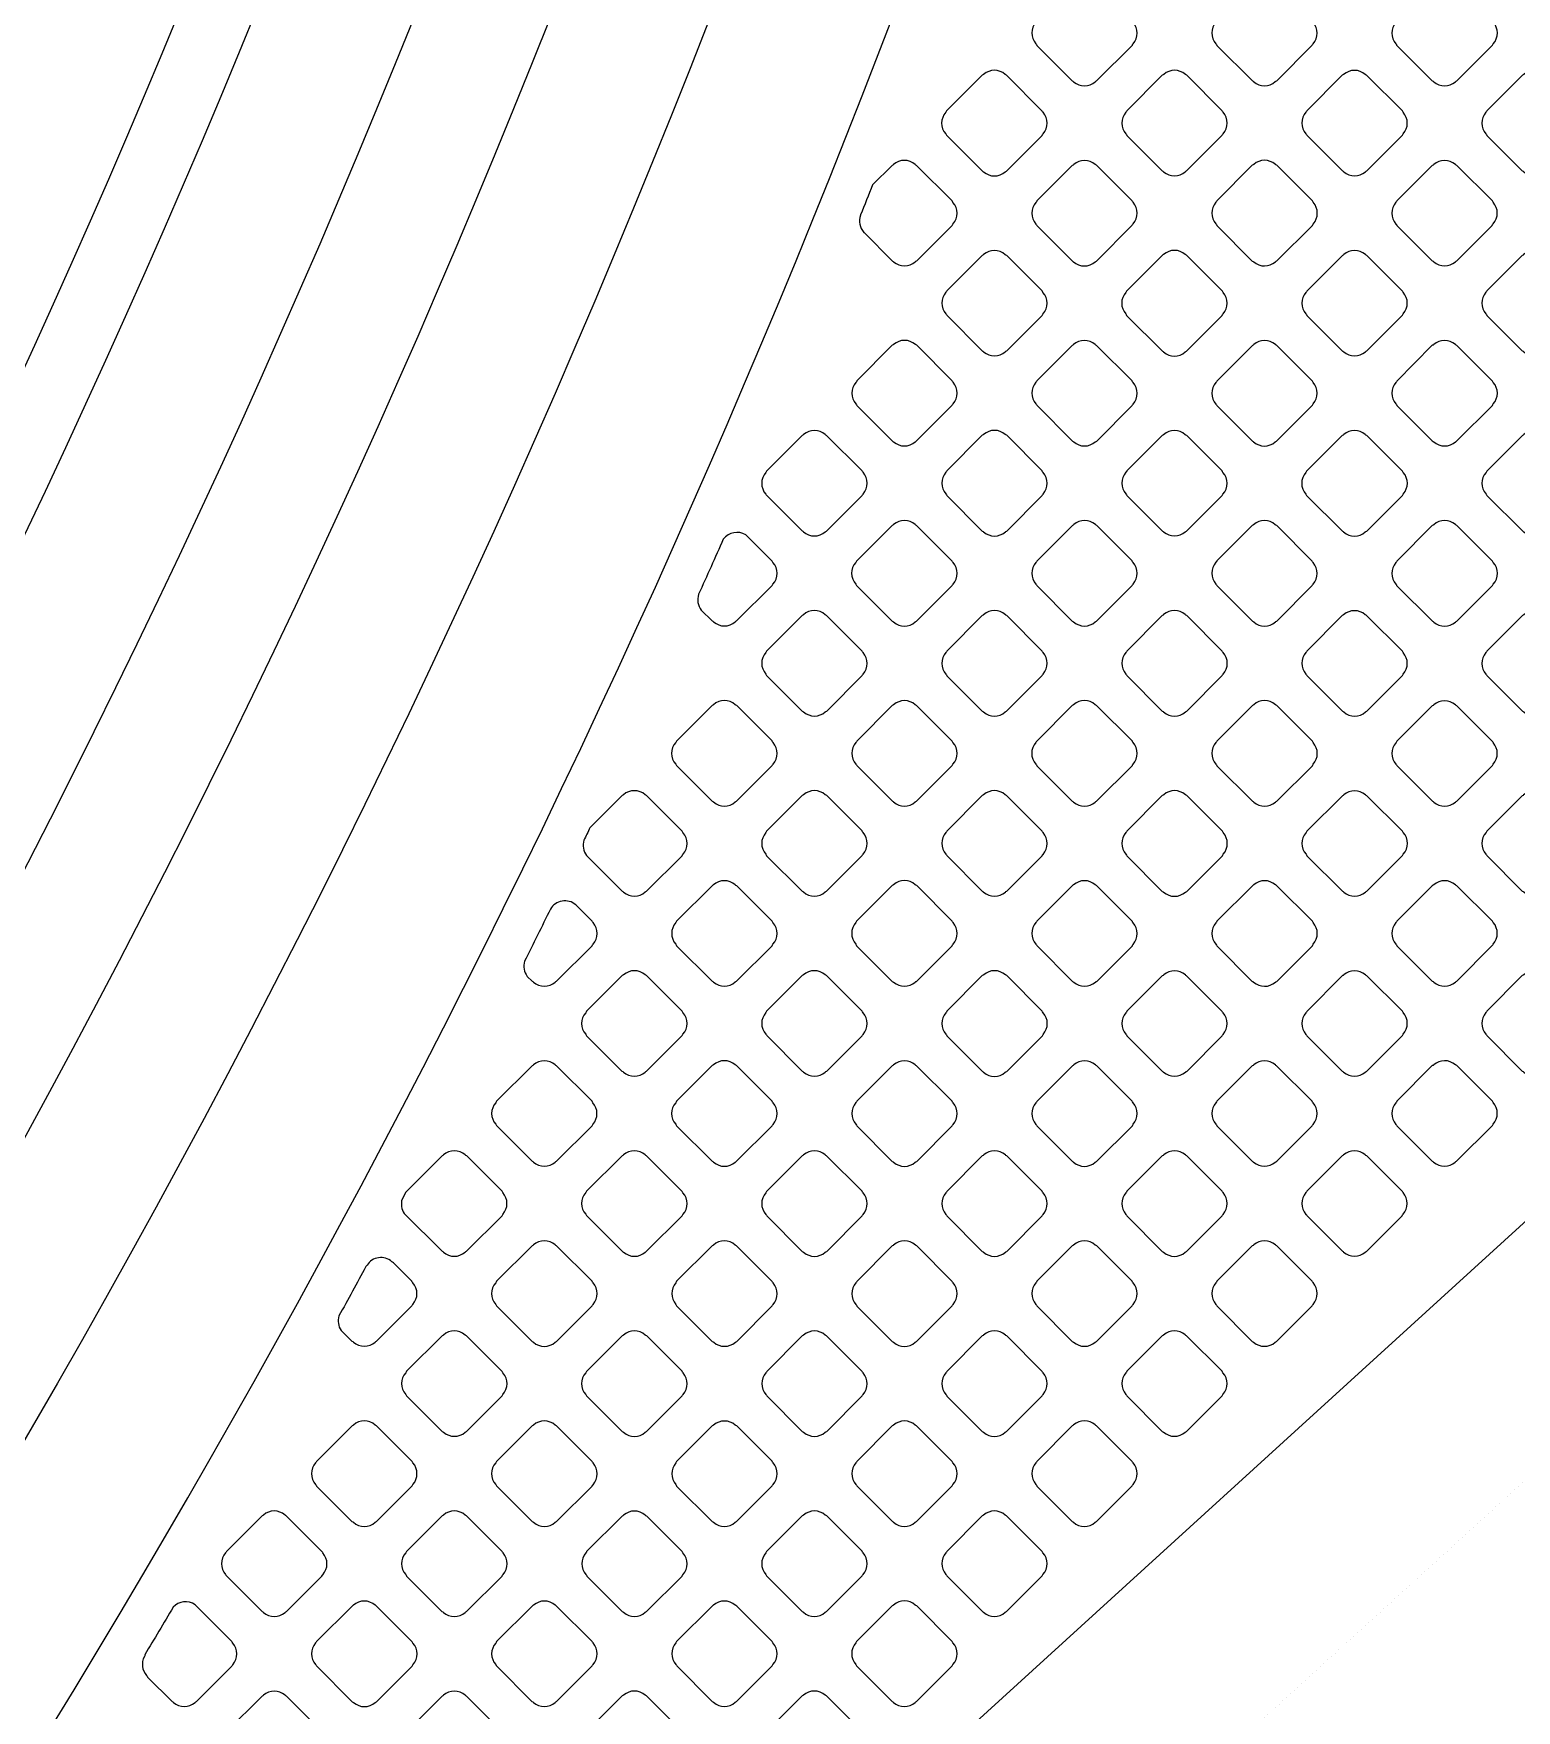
# Model space of a CAD drawing. Extents: x 0 to 248, y 0 to 175.
# Drawn here: x 55.032 to 56.807, y 143.667 to 145.674 of the extents above; entities that cross this region are included whole.
import ezdxf

# ---------------------------------------------------------------- set-up
doc = ezdxf.new("R2010")
doc.units = 0
doc.layers.add('gbr-dxf', color=7, linetype='Continuous')
doc.layers.add('gbr-outline-dxf', color=2, linetype='Continuous')

msp = doc.modelspace()

# ---------------------------------------------------------------- linework, layer by layer
at = {"layer": 'gbr-dxf', "linetype": 'Continuous'}
for points in [[(50.8493, 141.027), (53.4035, 143.5811, 0.16455), (55.4921, 149.7558, -0.009265), (55.4922, 149.7588), (55.4922, 149.8026, -0.018465), (55.4921, 149.8043, 0.414241), (55.4171, 149.8793, -0.014695), (55.4158, 149.8793), (55.4077, 149.8793, -0.018488), (55.406, 149.8793, 0.40441), (55.3311, 149.8068), (55.3311, 149.7257, -0.008849), (55.3311, 149.7229, -0.163905), (53.3035, 143.7082, -0.038571), (53.2947, 143.6979), (50.7186, 141.1218)], [(51.1217, 140.8213), (53.6556, 143.3552, 0.165094), (55.8256, 149.7481, -0.009229), (55.8256, 149.7511), (55.8256, 149.806, 0.40164), (55.7523, 149.8793), (55.7455, 149.8793), (55.7449, 149.8793, 0.407482), (55.67, 149.806), (55.67, 149.7564, -0.009242), (55.6699, 149.7534, -0.16464), (53.5411, 143.4684, -0.029463), (53.5344, 143.4606, -0.005774), (53.5334, 143.4596), (50.9751, 140.9013, 0.198912)], [(51.2809, 140.5233), (53.7204, 142.9629, 0.159546), (56.1583, 149.8036), (56.1583, 149.8043, 0.414241), (56.0833, 149.8793, -0.014632), (56.082, 149.8793), (56.0801, 149.8793, -0.018442), (56.0784, 149.8793, 0.40413), (56.0034, 149.8069), (56.0034, 149.7488, -0.009242), (56.0034, 149.7458, -0.165171), (53.7932, 143.2425, -0.039615), (53.7841, 143.232, -0.014367), (53.7805, 143.2286), (51.2474, 140.6956)], [(51.4379, 140.2231), (53.9795, 142.7647, 0.160737), (56.4831, 149.801, -0.0147), (56.4831, 149.8023), (56.4831, 149.8034, -0.011474), (56.4831, 149.8043, 0.414241), (56.4081, 149.8793), (56.4079, 149.8793, 0.393993), (56.3362, 149.8062, -0.016639), (56.3362, 149.8048, -0.159795), (53.8576, 142.8495, -0.028322), (53.851, 142.842), (53.8501, 142.8411), (51.4066, 140.3976)], [(56.6613, 149.8144, -0.161259), (54.1155, 142.65, -0.03053), (54.1084, 142.6419, -0.017073), (54.1041, 142.6379), (51.5636, 140.0974)], [(50.5929, 141.2475), (53.1646, 143.8193, 0.163845), (55.1533, 149.7249, -0.00876)], [(53.6629, 141.9443), (54.094, 142.3753), (54.2269, 142.5083, -0.013462), (54.2277, 142.5091, 0.017129), (54.2405, 142.5219, -0.014515), (54.2414, 142.5228), (54.3073, 142.5889, 0.168722), (54.3125, 142.6009), (54.3125, 142.6047, -0.169148), (54.318, 142.6205, 0.013155), (54.6965, 143.1434, -0.049022), (54.6996, 143.1471), (54.7651, 143.2126), (54.7654, 143.2129), (54.7931, 143.2407, 0.139526), (56.8604, 149.6477, -0.274491)], [(57.5007, 145.0271), (57.5007, 144.995, -0.013354), (57.5008, 144.9939, -0.211122), (57.4122, 144.7935), (57.412, 144.7933), (53.2814, 141.0314), (53.2809, 141.031), (51.7394, 139.6272), (51.739, 139.6268, 0.093809), (51.5757, 139.4105), (51.5754, 139.4099, 0.114046), (51.5007, 139.0902, -0.01711), (51.5008, 139.0887), (51.5008, 138.0973)]]:
    msp.add_lwpolyline(points, format="xyb", dxfattribs=at)
for points in [[(56.2321, 145.662, -0.107365), (56.2331, 145.6601), (56.2757, 145.6175, -0.096737), (56.2773, 145.6166, 0.379014), (56.3033, 145.6166, -0.096323), (56.3049, 145.6175), (56.3476, 145.6602, -0.095916), (56.3485, 145.6618, 0.379778), (56.3485, 145.6878, -0.096458), (56.3476, 145.6895), (56.3049, 145.7322, -0.092289), (56.3033, 145.7331, 0.3795), (56.2774, 145.7331, -0.096117), (56.2757, 145.7321), (56.233, 145.6895, -0.095895), (56.2321, 145.6879, 0.378424)], [(56.4477, 145.6619, -0.103884), (56.4487, 145.6601), (56.4913, 145.6176, -0.091737), (56.4928, 145.6167, 0.378952), (56.5187, 145.6167, -0.09601), (56.5204, 145.6176), (56.563, 145.6602, -0.096328), (56.5639, 145.6619, 0.37947), (56.5639, 145.6878, -0.100902), (56.5629, 145.6895), (56.5205, 145.732, -0.096627), (56.5188, 145.733, 0.379731), (56.4929, 145.733, -0.096625), (56.4912, 145.732), (56.4487, 145.6895, -0.096111), (56.4477, 145.6879, 0.379308)], [(56.6631, 145.6618, -0.091954), (56.664, 145.6603), (56.7067, 145.6176, -0.096111), (56.7084, 145.6166, 0.37981), (56.7343, 145.6166, -0.096458), (56.736, 145.6176), (56.7787, 145.6602, -0.096627), (56.7796, 145.6619, 0.379859), (56.7796, 145.6879, -0.096723), (56.7787, 145.6895), (56.7362, 145.732, -0.108174), (56.7343, 145.7331, 0.379731), (56.7083, 145.7331, -0.096625), (56.7067, 145.7321), (56.6641, 145.6895, -0.096111), (56.6631, 145.6878, 0.379682)], [(56.1242, 145.5541, -0.09601), (56.1252, 145.5525), (56.1681, 145.5096, -0.08335), (56.1695, 145.5087, 0.37904), (56.1954, 145.5087, -0.095968), (56.1971, 145.5097), (56.2398, 145.5524, -0.096197), (56.2408, 145.5541, 0.378532), (56.2408, 145.58, -0.092061), (56.2398, 145.5815), (56.197, 145.6244, -0.088093), (56.1955, 145.6253, 0.379105), (56.1695, 145.6253, -0.096259), (56.1679, 145.6243), (56.1252, 145.5817, -0.096212), (56.1243, 145.58, 0.379173)], [(56.3399, 145.5541, -0.107803), (56.341, 145.5523), (56.3834, 145.5098, -0.096301), (56.3851, 145.5089, 0.378509), (56.411, 145.5089, -0.096261), (56.4126, 145.5098), (56.4553, 145.5525, -0.096328), (56.4563, 145.5542, 0.37947), (56.4562, 145.5801, -0.096723), (56.4553, 145.5818), (56.4127, 145.6243, -0.092564), (56.4111, 145.6253, 0.379762), (56.3852, 145.6253, -0.096265), (56.3835, 145.6243), (56.3409, 145.5817, -0.096328), (56.3399, 145.58, 0.37892)], [(56.5554, 145.5801, 0.379201), (56.5554, 145.5542, -0.095956), (56.5564, 145.5525), (56.599, 145.5099, -0.100151), (56.6007, 145.5089, 0.379451), (56.6266, 145.5089, -0.096259), (56.6283, 145.5099), (56.6709, 145.5525, -0.096539), (56.6718, 145.5541, 0.379249), (56.6718, 145.58, -0.09253), (56.6709, 145.5816), (56.6283, 145.6242, -0.10442), (56.6265, 145.6252, 0.3795), (56.6005, 145.6252, -0.096259), (56.5989, 145.6243), (56.5563, 145.5817, -0.096539)], [(56.7709, 145.5541, -0.095866), (56.7719, 145.5524), (56.8144, 145.5099, -0.100401), (56.8161, 145.5089, 0.379422), (56.8421, 145.5089, -0.096458), (56.8437, 145.5099), (56.8863, 145.5525, -0.096627), (56.8873, 145.5541, 0.379859), (56.8873, 145.5801, -0.108361), (56.8862, 145.582), (56.8439, 145.6242, -0.10442), (56.8421, 145.6253, 0.3795), (56.8162, 145.6253, -0.096259), (56.8145, 145.6243), (56.7719, 145.5816, -0.095895), (56.7709, 145.58, 0.378651)], [(56.0221, 145.4567, 0.281304), (56.0263, 145.4363, -0.041476), (56.0265, 145.436), (56.0604, 145.402, -0.087742), (56.0619, 145.4011, 0.378429), (56.0878, 145.4011, -0.096377), (56.0895, 145.4021), (56.1319, 145.4446, -0.095895), (56.1329, 145.4462, 0.379347), (56.1329, 145.4722, -0.104765), (56.1319, 145.474), (56.0894, 145.5165, -0.100824), (56.0877, 145.5175, 0.379731), (56.0617, 145.5175, -0.096625), (56.06, 145.5165), (56.0367, 145.4931, -0.00085), (56.0222, 145.4571, -0.046162)], [(56.2321, 145.4463, -0.096265), (56.2331, 145.4446), (56.2758, 145.4019, -0.083), (56.2772, 145.401, 0.378862), (56.3031, 145.401, -0.095866), (56.3047, 145.402), (56.3475, 145.4448, -0.095798), (56.3485, 145.4464, 0.378472), (56.3485, 145.4723, -0.092234), (56.3475, 145.4739), (56.3048, 145.5166, -0.087648), (56.3033, 145.5175, 0.379082), (56.2774, 145.5175, -0.096723), (56.2757, 145.5165), (56.2331, 145.4739, -0.096111), (56.2321, 145.4722, 0.379451)], [(56.4476, 145.4723, 0.378532), (56.4476, 145.4464, -0.107356), (56.4487, 145.4446), (56.4912, 145.402, -0.095997), (56.4929, 145.401, 0.379071), (56.5188, 145.4011, -0.096953), (56.5205, 145.4021), (56.5631, 145.4447, -0.096627), (56.5641, 145.4463, 0.379859), (56.5641, 145.4723, -0.096815), (56.5631, 145.4739), (56.5204, 145.5166, -0.092959), (56.5188, 145.5176, 0.379471), (56.4929, 145.5176, -0.095866), (56.4912, 145.5166), (56.4486, 145.474, -0.095798)], [(56.6632, 145.4463, -0.095956), (56.6642, 145.4447), (56.7067, 145.4022, -0.10046), (56.7084, 145.4012, 0.37981), (56.7343, 145.4012, -0.096625), (56.736, 145.4022), (56.7785, 145.4447, -0.096111), (56.7795, 145.4464, 0.379859), (56.7795, 145.4723, -0.09253), (56.7786, 145.4739), (56.7361, 145.5164, -0.104691), (56.7343, 145.5174, 0.379731), (56.7083, 145.5174, -0.096625), (56.7067, 145.5164), (56.6642, 145.4739, -0.096111), (56.6632, 145.4723, 0.379682)], [(56.1245, 145.3387, -0.100093), (56.1255, 145.337), (56.1681, 145.2943, -0.087742), (56.1696, 145.2934, 0.378793), (56.1955, 145.2934, -0.096259), (56.1972, 145.2944), (56.2396, 145.3369, -0.095916), (56.2406, 145.3385, 0.379778), (56.2406, 145.3645, -0.104293), (56.2396, 145.3663), (56.1972, 145.4086, -0.100519), (56.1955, 145.4096, 0.3795), (56.1695, 145.4097, -0.096259), (56.1679, 145.4087), (56.1255, 145.3662, -0.095895), (56.1245, 145.3646, 0.378664)], [(56.3398, 145.3645, 0.379201), (56.3398, 145.3386, -0.095956), (56.3408, 145.3369), (56.3836, 145.2941, -0.082912), (56.385, 145.2932, 0.379423), (56.4109, 145.2932, -0.09601), (56.4126, 145.2942), (56.4553, 145.3369, -0.095997), (56.4563, 145.3386, 0.378472), (56.4563, 145.3645, -0.092052), (56.4554, 145.3661), (56.4125, 145.4089, -0.088449), (56.411, 145.4098, 0.378798), (56.3851, 145.4098, -0.096259), (56.3834, 145.4088), (56.3407, 145.3661, -0.096539)], [(56.5554, 145.3645, 0.378472), (56.5554, 145.3386, -0.099971), (56.5564, 145.3369), (56.5988, 145.2944, -0.103849), (56.6006, 145.2934, 0.37875), (56.6266, 145.2934, -0.096259), (56.6282, 145.2944), (56.6709, 145.3371, -0.096539), (56.6718, 145.3387, 0.379249), (56.6718, 145.3646, -0.088014), (56.6709, 145.3661), (56.6283, 145.4087, -0.100824), (56.6266, 145.4097, 0.379471), (56.6006, 145.4097, -0.095866), (56.599, 145.4088), (56.5564, 145.3661, -0.095701)], [(56.7709, 145.3387, -0.099964), (56.7719, 145.3369), (56.8144, 145.2944, -0.104069), (56.8162, 145.2934, 0.37981), (56.8422, 145.2934, -0.096458), (56.8438, 145.2944), (56.8863, 145.3368, -0.096627), (56.8873, 145.3385, 0.379859), (56.8873, 145.3644, -0.104765), (56.8862, 145.3663), (56.8437, 145.4087, -0.100824), (56.842, 145.4097, 0.379731), (56.816, 145.4097, -0.096625), (56.8144, 145.4088), (56.7719, 145.3663, -0.096111), (56.7709, 145.3646, 0.379682)], [(56.0167, 145.2309, -0.103884), (56.0177, 145.2291), (56.0602, 145.1866, -0.091737), (56.0618, 145.1856, 0.379422), (56.0877, 145.1856, -0.096625), (56.0894, 145.1866), (56.132, 145.2293, -0.096111), (56.133, 145.2309, 0.379237), (56.133, 145.2569, -0.100292), (56.132, 145.2586), (56.0895, 145.3011, -0.095997), (56.0879, 145.3021, 0.378853), (56.0619, 145.3021, -0.096259), (56.0603, 145.3011), (56.0177, 145.2585, -0.096212), (56.0167, 145.2568, 0.379173)], [(56.2322, 145.231, -0.100292), (56.2332, 145.2293), (56.2759, 145.1865, -0.087742), (56.2774, 145.1856, 0.378386), (56.3033, 145.1856, -0.096377), (56.305, 145.1865), (56.3475, 145.2291, -0.095895), (56.3484, 145.2307, 0.379347), (56.3484, 145.2566, -0.104765), (56.3474, 145.2585), (56.3049, 145.3009, -0.100824), (56.3032, 145.3019, 0.379731), (56.2772, 145.3019, -0.096625), (56.2756, 145.301), (56.2332, 145.2586, -0.096857), (56.2322, 145.2569, 0.379182)], [(56.4476, 145.2307, -0.095956), (56.4486, 145.2291), (56.4913, 145.1864, -0.083134), (56.4927, 145.1855, 0.379423), (56.5186, 145.1855, -0.095866), (56.5203, 145.1865), (56.5631, 145.2293, -0.096197), (56.564, 145.2309, 0.378532), (56.564, 145.2568, -0.092061), (56.5631, 145.2584), (56.5203, 145.3011, -0.087648), (56.5188, 145.302, 0.379034), (56.4929, 145.302, -0.096625), (56.4913, 145.301), (56.4486, 145.2583, -0.096111), (56.4476, 145.2567, 0.379682)], [(56.6631, 145.2568, 0.378472), (56.6631, 145.2309, -0.099971), (56.6641, 145.2292), (56.7067, 145.1866, -0.103902), (56.7085, 145.1856, 0.37851), (56.7344, 145.1856, -0.09601), (56.736, 145.1866), (56.7787, 145.2292, -0.096328), (56.7796, 145.2309, 0.37947), (56.7796, 145.2568, -0.088442), (56.7787, 145.2583), (56.736, 145.301, -0.100824), (56.7343, 145.302, 0.379471), (56.7083, 145.302, -0.095866), (56.7067, 145.3011), (56.6641, 145.2584, -0.095701)], [(55.9088, 145.123, -0.103884), (55.9099, 145.1212), (55.9522, 145.0789, -0.10739), (55.954, 145.0779, 0.378731), (55.98, 145.0779, -0.09601), (55.9816, 145.0788), (56.0242, 145.1215, -0.096328), (56.0252, 145.1231, 0.37947), (56.0252, 145.1491, -0.100902), (56.0242, 145.1508), (55.9817, 145.1932, -0.096627), (55.9801, 145.1942, 0.379731), (55.9541, 145.1942, -0.096625), (55.9525, 145.1932), (55.9098, 145.1506, -0.096111), (55.9089, 145.149, 0.379451)], [(56.1244, 145.1491, 0.379639), (56.1244, 145.1232, -0.103917), (56.1254, 145.1214), (56.168, 145.0788, -0.092126), (56.1696, 145.0778, 0.37981), (56.1956, 145.0778, -0.096458), (56.1972, 145.0788), (56.2398, 145.1214, -0.09693), (56.2408, 145.1231, 0.379106), (56.2408, 145.149, -0.099971), (56.2398, 145.1507), (56.1972, 145.1934, -0.096195), (56.1955, 145.1944, 0.378884), (56.1696, 145.1944, -0.096259), (56.168, 145.1934), (56.1254, 145.1508, -0.096558)], [(56.34, 145.1232, -0.100188), (56.341, 145.1214), (56.3836, 145.0788, -0.086956), (56.3851, 145.0779, 0.378398), (56.411, 145.0779, -0.095862), (56.4126, 145.0788), (56.4552, 145.1214, -0.095796), (56.4561, 145.123, 0.379347), (56.4561, 145.149, -0.104663), (56.4551, 145.1508), (56.4127, 145.1931, -0.101196), (56.411, 145.1941, 0.379731), (56.385, 145.1941, -0.096625), (56.3834, 145.1931), (56.341, 145.1507, -0.096857), (56.34, 145.1491, 0.379182)], [(56.5553, 145.123, -0.087748), (56.5562, 145.1215), (56.599, 145.0787, -0.092126), (56.6005, 145.0777, 0.379423), (56.6265, 145.0777, -0.09601), (56.6281, 145.0787), (56.6709, 145.1215, -0.096272), (56.6719, 145.1231, 0.378532), (56.6719, 145.149, -0.083548), (56.671, 145.1504), (56.6281, 145.1933, -0.095987), (56.6265, 145.1943, 0.379034), (56.6006, 145.1943, -0.096625), (56.5989, 145.1933), (56.5562, 145.1506, -0.096111), (56.5553, 145.149, 0.379682)], [(56.771, 145.149, 0.378532), (56.771, 145.1231, -0.103884), (56.772, 145.1213), (56.8145, 145.0789, -0.107389), (56.8163, 145.0778, 0.378424), (56.8422, 145.0778, -0.09601), (56.8439, 145.0788), (56.8864, 145.1213, -0.096328), (56.8874, 145.123, 0.379), (56.8874, 145.1489, -0.100402), (56.8864, 145.1506), (56.8438, 145.1933, -0.096726), (56.8421, 145.1942, 0.379083), (56.8162, 145.1942, -0.095866), (56.8145, 145.1933), (56.7719, 145.1506, -0.095798)], [(56.0165, 145.0413, 0.379201), (56.0166, 145.0153, -0.107999), (56.0176, 145.0135), (56.0601, 144.971, -0.096128), (56.0618, 144.97, 0.37981), (56.0877, 144.97, -0.096458), (56.0894, 144.971), (56.132, 145.0136, -0.096627), (56.133, 145.0153, 0.3795), (56.133, 145.0412, -0.096614), (56.1321, 145.0429), (56.0893, 145.0856, -0.092244), (56.0878, 145.0866, 0.378939), (56.0618, 145.0866, -0.096259), (56.0602, 145.0856), (56.0175, 145.0429, -0.096539)], [(56.2322, 145.0413, 0.379422), (56.2322, 145.0153, -0.103917), (56.2332, 145.0135), (56.2757, 144.9711, -0.092072), (56.2773, 144.9701, 0.37981), (56.3033, 144.9701, -0.096625), (56.3049, 144.9711), (56.3475, 145.0137, -0.096857), (56.3485, 145.0154, 0.379106), (56.3485, 145.0413, -0.100292), (56.3475, 145.043), (56.305, 145.0856, -0.096509), (56.3034, 145.0865, 0.378316), (56.2775, 145.0866, -0.095424), (56.2758, 145.0856), (56.2332, 145.0429, -0.096227)], [(56.4477, 145.0154, -0.100188), (56.4487, 145.0137), (56.4914, 144.971, -0.087875), (56.4929, 144.97, 0.378441), (56.5188, 144.97, -0.096465), (56.5204, 144.971), (56.563, 145.0135, -0.095895), (56.564, 145.0152, 0.379347), (56.5639, 145.0411, -0.104545), (56.5629, 145.0429), (56.5204, 145.0854, -0.101196), (56.5187, 145.0864, 0.379357), (56.4928, 145.0864, -0.095968), (56.4911, 145.0855), (56.4486, 145.043, -0.096328), (56.4477, 145.0414, 0.378777)], [(56.6631, 145.0152, -0.087748), (56.664, 145.0137), (56.7068, 144.9709, -0.092072), (56.7084, 144.9699, 0.37975), (56.7343, 144.9699, -0.096225), (56.736, 144.9709), (56.7788, 145.0137, -0.096328), (56.7797, 145.0153, 0.378945), (56.7797, 145.0412, -0.083606), (56.7789, 145.0426), (56.736, 145.0855, -0.095987), (56.7343, 145.0865, 0.379082), (56.7084, 145.0864, -0.096723), (56.7067, 145.0855), (56.6641, 145.0428, -0.096111), (56.6631, 145.0411, 0.379682)], [(55.8284, 145.0031, 0.252531), (55.8316, 144.9842), (55.8447, 144.9712, -0.095824), (55.8463, 144.9702, 0.379299), (55.8723, 144.9702, -0.096625), (55.8739, 144.9712), (55.9164, 145.0136, -0.096111), (55.9174, 145.0153, 0.379859), (55.9174, 145.0412, -0.096458), (55.9164, 145.0429), (55.885, 145.0742, 0.384819), (55.858, 145.0691, -0.001499)], [(55.9089, 144.9076, -0.091954), (55.9098, 144.9061), (55.9525, 144.8634, -0.096111), (55.9541, 144.8624, 0.37981), (55.9801, 144.8624, -0.096458), (55.9818, 144.8634), (56.0242, 144.9058, -0.096627), (56.0252, 144.9074, 0.379859), (56.0252, 144.9334, -0.096723), (56.0242, 144.9351), (55.9815, 144.9778, -0.092564), (55.9799, 144.9787, 0.379731), (55.954, 144.9787, -0.096625), (55.9523, 144.9777), (55.9098, 144.9352, -0.096111), (55.9089, 144.9336, 0.379682)], [(56.1244, 144.9075, -0.107999), (56.1255, 144.9056), (56.1678, 144.8633, -0.096332), (56.1695, 144.8623, 0.37981), (56.1954, 144.8623, -0.096625), (56.1971, 144.8633), (56.2397, 144.9059, -0.096111), (56.2407, 144.9076, 0.379859), (56.2407, 144.9336, -0.096458), (56.2397, 144.9352), (56.1972, 144.9778, -0.092289), (56.1956, 144.9787, 0.379731), (56.1696, 144.9787, -0.096625), (56.168, 144.9778), (56.1254, 144.9351, -0.096111), (56.1244, 144.9335, 0.379682)], [(56.3399, 144.9336, 0.379299), (56.3399, 144.9076, -0.103917), (56.3409, 144.9058), (56.3835, 144.8632, -0.091737), (56.3851, 144.8623, 0.37981), (56.4111, 144.8623, -0.096458), (56.4127, 144.8633), (56.4553, 144.9059, -0.096627), (56.4563, 144.9075, 0.379237), (56.4563, 144.9335, -0.100106), (56.4553, 144.9352), (56.4127, 144.9779, -0.095686), (56.411, 144.9788, 0.378344), (56.3851, 144.9788, -0.095383), (56.3835, 144.9779), (56.3409, 144.9352, -0.095796)], [(56.7709, 144.9074, -0.091954), (56.7719, 144.9058), (56.8145, 144.8632, -0.096128), (56.8161, 144.8623, 0.379451), (56.842, 144.8622, -0.096259), (56.8437, 144.8632), (56.8864, 144.9059, -0.095701), (56.8874, 144.9076, 0.378434), (56.8874, 144.9335, -0.096507), (56.8864, 144.9351), (56.8438, 144.9778, -0.092121), (56.8422, 144.9787, 0.379082), (56.8163, 144.9787, -0.096723), (56.8146, 144.9777), (56.7719, 144.935, -0.096111), (56.7709, 144.9333, 0.379682)], [(56.5554, 144.9076, -0.091563), (56.5563, 144.906), (56.5991, 144.8632, -0.096092), (56.6008, 144.8623, 0.378884), (56.6267, 144.8623, -0.096323), (56.6283, 144.8632), (56.6708, 144.9058, -0.095916), (56.6718, 144.9074, 0.379778), (56.6718, 144.9334, -0.096458), (56.6708, 144.935), (56.6283, 144.9775, -0.108174), (56.6265, 144.9786, 0.379731), (56.6005, 144.9786, -0.096625), (56.5989, 144.9776), (56.5564, 144.9351, -0.096857), (56.5554, 144.9335, 0.379057)], [(55.801, 144.8257, 0.379201), (55.801, 144.7998, -0.095956), (55.802, 144.7982), (55.8446, 144.7556, -0.100151), (55.8463, 144.7546, 0.37981), (55.8723, 144.7546, -0.096458), (55.8739, 144.7555), (55.9165, 144.7981, -0.096627), (55.9175, 144.7997, 0.3795), (55.9175, 144.8257, -0.10824), (55.9164, 144.8276), (55.874, 144.87, -0.104354), (55.8722, 144.871, 0.378939), (55.8463, 144.871, -0.096259), (55.8446, 144.87), (55.802, 144.8274, -0.096539)], [(56.0167, 144.7998, -0.09601), (56.0177, 144.7982), (56.0604, 144.7555, -0.083291), (56.0618, 144.7546, 0.379422), (56.0877, 144.7546, -0.096458), (56.0894, 144.7556), (56.1319, 144.7981, -0.096627), (56.1329, 144.7998, 0.379357), (56.1329, 144.8257, -0.092621), (56.132, 144.8273), (56.0893, 144.87, -0.088003), (56.0878, 144.8709, 0.37947), (56.0618, 144.8709, -0.096625), (56.0602, 144.8699), (56.0177, 144.8274, -0.096111), (56.0167, 144.8258, 0.379308)], [(56.2321, 144.7998, -0.107999), (56.2331, 144.798), (56.2756, 144.7555, -0.096111), (56.2773, 144.7545, 0.37981), (56.3033, 144.7545, -0.096458), (56.3049, 144.7555), (56.3476, 144.7981, -0.096627), (56.3485, 144.7998, 0.379859), (56.3485, 144.8257, -0.096723), (56.3476, 144.8274), (56.3049, 144.8701, -0.092564), (56.3033, 144.871, 0.379731), (56.2773, 144.871, -0.096625), (56.2757, 144.8701), (56.2331, 144.8274, -0.096111), (56.2321, 144.8258, 0.379682)], [(56.4477, 144.8258, 0.379299), (56.4477, 144.7998, -0.103917), (56.4488, 144.798), (56.4914, 144.7554, -0.092072), (56.4929, 144.7545, 0.37981), (56.5189, 144.7545, -0.096625), (56.5205, 144.7555), (56.5631, 144.798, -0.096111), (56.5641, 144.7997, 0.379237), (56.5641, 144.8256, -0.100292), (56.5631, 144.8274), (56.5205, 144.87, -0.096036), (56.5188, 144.871, 0.378344), (56.4929, 144.871, -0.095383), (56.4913, 144.87), (56.4487, 144.8274, -0.095796)], [(56.6632, 144.7997, -0.092052), (56.6642, 144.7982), (56.7068, 144.7555, -0.096036), (56.7084, 144.7545, 0.378398), (56.7343, 144.7545, -0.096528), (56.736, 144.7555), (56.7786, 144.7981, -0.095895), (56.7795, 144.7997, 0.379347), (56.7795, 144.8257, -0.096723), (56.7785, 144.8273), (56.7362, 144.8697, -0.108174), (56.7343, 144.8707, 0.379731), (56.7083, 144.8707, -0.096625), (56.7067, 144.8698), (56.6642, 144.8273, -0.096857), (56.6633, 144.8257, 0.379182)], [(55.6911, 144.7087, 0.243019), (55.6943, 144.6904), (55.7369, 144.6479, -0.103673), (55.7386, 144.6468, 0.379249), (55.7646, 144.6469, -0.096475), (55.7662, 144.6478), (55.8087, 144.6903, -0.096627), (55.8097, 144.6919, 0.3795), (55.8097, 144.7179, -0.104371), (55.8086, 144.7197), (55.7661, 144.7622, -0.100442), (55.7644, 144.7632, 0.378939), (55.7385, 144.7632, -0.096259), (55.7368, 144.7622), (55.6984, 144.7238, -0.000488)], [(55.9089, 144.692, -0.095956), (55.9098, 144.6903), (55.9523, 144.6479, -0.10046), (55.954, 144.6469, 0.37981), (55.98, 144.6469, -0.096625), (55.9816, 144.6478), (56.0242, 144.6904, -0.096111), (56.0252, 144.692, 0.379859), (56.0252, 144.718, -0.108195), (56.0241, 144.7199), (55.9819, 144.7622, -0.104691), (55.9801, 144.7632, 0.379731), (55.9541, 144.7632, -0.096625), (55.9525, 144.7622), (55.9098, 144.7196, -0.096111), (55.9089, 144.7179, 0.379682)], [(56.1244, 144.6921, -0.096117), (56.1254, 144.6905), (56.1682, 144.6476, -0.083), (56.1696, 144.6468, 0.379201), (56.1956, 144.6468, -0.096458), (56.1972, 144.6478), (56.2397, 144.6903, -0.096627), (56.2407, 144.6919, 0.3795), (56.2407, 144.7179, -0.092621), (56.2398, 144.7195), (56.1969, 144.7623, -0.088224), (56.1955, 144.7632, 0.379249), (56.1695, 144.7632, -0.096458), (56.1679, 144.7622), (56.1254, 144.7197, -0.096627), (56.1244, 144.7181, 0.379451)], [(56.3399, 144.692, -0.107999), (56.341, 144.6901), (56.3835, 144.6476, -0.096332), (56.3851, 144.6467, 0.379308), (56.4111, 144.6466, -0.095968), (56.4127, 144.6476), (56.4554, 144.6903, -0.096328), (56.4564, 144.692, 0.379), (56.4564, 144.7179, -0.096507), (56.4554, 144.7195), (56.4127, 144.7623, -0.092624), (56.4111, 144.7632, 0.37947), (56.3852, 144.7632, -0.096625), (56.3835, 144.7622), (56.3409, 144.7196, -0.096111), (56.3399, 144.718, 0.379682)], [(56.5555, 144.692, -0.096225), (56.5565, 144.6903), (56.599, 144.6478, -0.100073), (56.6007, 144.6468, 0.378731), (56.6266, 144.6468, -0.09601), (56.6283, 144.6478), (56.6709, 144.6904, -0.096328), (56.6719, 144.6921, 0.37882), (56.6719, 144.718, -0.091563), (56.6709, 144.7195), (56.6284, 144.7621, -0.104354), (56.6266, 144.7631, 0.378884), (56.6007, 144.7631, -0.096259), (56.599, 144.7621), (56.5565, 144.7196, -0.096212), (56.5555, 144.7179, 0.379413)], [(56.7709, 144.692, -0.096528), (56.7719, 144.6904), (56.8144, 144.6478, -0.099744), (56.8161, 144.6469, 0.378793), (56.8421, 144.6469, -0.096259), (56.8437, 144.6478), (56.8862, 144.6903, -0.096558), (56.8871, 144.6919, 0.379313), (56.8871, 144.7179, -0.108121), (56.8861, 144.7197), (56.8438, 144.762, -0.104407), (56.842, 144.7631, 0.37947), (56.816, 144.7631, -0.096625), (56.8144, 144.7621), (56.7719, 144.7196, -0.096857), (56.771, 144.718, 0.379182)], [(55.8011, 144.5843, -0.099534), (55.8021, 144.5826), (55.8445, 144.5402, -0.103545), (55.8463, 144.5391, 0.379422), (55.8723, 144.5392, -0.096625), (55.8739, 144.5401), (55.9164, 144.5826, -0.096111), (55.9174, 144.5842, 0.379859), (55.9174, 144.6102, -0.104293), (55.9163, 144.612), (55.874, 144.6544, -0.100824), (55.8722, 144.6554, 0.3795), (55.8463, 144.6554, -0.096117), (55.8446, 144.6544), (55.8021, 144.6119, -0.095796), (55.8011, 144.6102, 0.378651)], [(56.0166, 144.5843, -0.100146), (56.0176, 144.5826), (56.0603, 144.5399, -0.087416), (56.0618, 144.539, 0.37981), (56.0877, 144.539, -0.096458), (56.0894, 144.5399), (56.132, 144.5826, -0.096627), (56.133, 144.5843, 0.379859), (56.133, 144.6102, -0.104765), (56.132, 144.612), (56.0895, 144.6545, -0.100824), (56.0878, 144.6555, 0.379731), (56.0618, 144.6555, -0.096625), (56.0602, 144.6545), (56.0176, 144.6119, -0.096111), (56.0166, 144.6103, 0.379682)], [(56.2322, 144.5843, -0.095956), (56.2332, 144.5827), (56.276, 144.5398, -0.083134), (56.2774, 144.539, 0.37981), (56.3034, 144.539, -0.096625), (56.305, 144.5399), (56.3476, 144.5825, -0.096111), (56.3485, 144.5841, 0.379859), (56.3485, 144.6101, -0.09253), (56.3476, 144.6117), (56.3048, 144.6545, -0.088207), (56.3033, 144.6554, 0.379731), (56.2773, 144.6554, -0.096625), (56.2757, 144.6544), (56.2332, 144.6119, -0.096111), (56.2322, 144.6103, 0.379682)], [(56.4477, 144.5842, -0.107999), (56.4488, 144.5823), (56.4912, 144.5399, -0.096128), (56.4928, 144.539, 0.379451), (56.5188, 144.5389, -0.096259), (56.5204, 144.5399), (56.5631, 144.5826, -0.095895), (56.5641, 144.5843, 0.378827), (56.5641, 144.6102, -0.095968), (56.5631, 144.6118), (56.5205, 144.6544, -0.092624), (56.5189, 144.6554, 0.37947), (56.493, 144.6554, -0.096625), (56.4913, 144.6544), (56.4487, 144.6118, -0.096111), (56.4477, 144.6101, 0.379682)], [(56.6632, 144.6102, 0.379639), (56.6632, 144.5843, -0.096103), (56.6642, 144.5826), (56.7067, 144.5401, -0.09979), (56.7084, 144.5391, 0.37981), (56.7343, 144.5391, -0.096458), (56.736, 144.5401), (56.7785, 144.5827, -0.09693), (56.7795, 144.5843, 0.379106), (56.7796, 144.6103, -0.091952), (56.7786, 144.6118), (56.7361, 144.6544, -0.104354), (56.7343, 144.6554, 0.378884), (56.7084, 144.6554, -0.096259), (56.7067, 144.6544), (56.6642, 144.6119, -0.096558)], [(55.6201, 144.5639, 0.239064), (55.6232, 144.5459), (55.629, 144.5401, -0.107363), (55.6308, 144.539, 0.379299), (55.6568, 144.539, -0.096625), (55.6584, 144.54), (55.701, 144.5826, -0.096111), (55.702, 144.5842, 0.379643), (55.702, 144.6102, -0.10007), (55.701, 144.6119), (55.6813, 144.6315, 0.466387), (55.651, 144.6264, -0.001447)], [(55.6933, 144.4765, -0.103582), (55.6943, 144.4747), (55.7366, 144.4324, -0.107954), (55.7385, 144.4313, 0.378952), (55.7644, 144.4313, -0.09601), (55.7661, 144.4323), (55.8087, 144.4749, -0.096328), (55.8097, 144.4765, 0.37947), (55.8097, 144.5025, -0.100902), (55.8087, 144.5042), (55.7662, 144.5467, -0.096857), (55.7645, 144.5477, 0.379731), (55.7386, 144.5477, -0.095956), (55.7369, 144.5467), (55.6943, 144.5041, -0.096332), (55.6933, 144.5024, 0.379308)], [(55.9089, 144.4766, -0.099964), (55.9099, 144.4749), (55.9523, 144.4324, -0.10399), (55.9541, 144.4313, 0.37981), (55.9801, 144.4313, -0.096458), (55.9818, 144.4323), (56.0242, 144.4748, -0.096627), (56.0252, 144.4764, 0.379859), (56.0252, 144.5024, -0.104765), (56.0241, 144.5042), (55.9817, 144.5467, -0.100824), (55.9799, 144.5477, 0.379731), (55.954, 144.5477, -0.096625), (55.9523, 144.5467), (55.9098, 144.5042, -0.096111), (55.9089, 144.5025, 0.379682)], [(56.1244, 144.5024, 0.379422), (56.1244, 144.4765, -0.099964), (56.1254, 144.4748), (56.1681, 144.4321, -0.087638), (56.1696, 144.4311, 0.379308), (56.1955, 144.4311, -0.095968), (56.1972, 144.4321), (56.2399, 144.4748, -0.096328), (56.2409, 144.4764, 0.37947), (56.2408, 144.5024, -0.104765), (56.2398, 144.5042), (56.1973, 144.5467, -0.100519), (56.1956, 144.5477, 0.379357), (56.1697, 144.5477, -0.09601), (56.168, 144.5467), (56.1254, 144.5041, -0.096227)], [(56.34, 144.4765, -0.095956), (56.341, 144.4748), (56.3837, 144.4321, -0.08348), (56.3851, 144.4313, 0.37981), (56.4111, 144.4313, -0.096458), (56.4127, 144.4322), (56.4553, 144.4748, -0.096627), (56.4562, 144.4764, 0.379859), (56.4562, 144.5024, -0.092636), (56.4553, 144.504), (56.4126, 144.5466, -0.088207), (56.4111, 144.5476, 0.379731), (56.3852, 144.5476, -0.096625), (56.3835, 144.5466), (56.341, 144.5041, -0.096111), (56.34, 144.5024, 0.379682)], [(56.5554, 144.4764, -0.099964), (56.5564, 144.4747), (56.5988, 144.4323, -0.10399), (56.6005, 144.4313, 0.37981), (56.6265, 144.4313, -0.096458), (56.6282, 144.4323), (56.6708, 144.475, -0.096627), (56.6718, 144.4766, 0.379859), (56.6718, 144.5026, -0.088442), (56.6709, 144.5041), (56.6283, 144.5466, -0.100824), (56.6266, 144.5476, 0.379731), (56.6006, 144.5476, -0.096625), (56.599, 144.5467), (56.5564, 144.504, -0.096111), (56.5554, 144.5024, 0.379682)], [(56.7709, 144.4766, -0.100193), (56.7719, 144.4749), (56.8143, 144.4325, -0.103923), (56.8161, 144.4314, 0.379201), (56.8421, 144.4315, -0.096625), (56.8437, 144.4324), (56.8862, 144.4749, -0.096111), (56.8871, 144.4765, 0.379237), (56.8872, 144.5025, -0.104141), (56.8861, 144.5043), (56.8437, 144.5467, -0.099744), (56.842, 144.5477, 0.378853), (56.8161, 144.5477, -0.096259), (56.8144, 144.5467), (56.7719, 144.5042, -0.096212), (56.7709, 144.5025, 0.379413)], [(55.5856, 144.3947, 0.379422), (55.5856, 144.3688, -0.091954), (55.5866, 144.3672), (55.6292, 144.3246, -0.096332), (55.6308, 144.3236, 0.379308), (55.6567, 144.3236, -0.095968), (55.6584, 144.3246), (55.7009, 144.3671, -0.096328), (55.7019, 144.3687, 0.37947), (55.7018, 144.3947, -0.096723), (55.7009, 144.3963), (55.6583, 144.4389, -0.092898), (55.6567, 144.4398, 0.379357), (55.6308, 144.4399, -0.09601), (55.6291, 144.4389), (55.5866, 144.3964, -0.096227)], [(55.801, 144.3947, 0.379201), (55.801, 144.3688, -0.103917), (55.8021, 144.367), (55.8445, 144.3246, -0.108029), (55.8463, 144.3235, 0.37981), (55.8723, 144.3235, -0.096458), (55.8739, 144.3245), (55.9165, 144.3671, -0.096627), (55.9175, 144.3687, 0.3795), (55.9175, 144.3947, -0.100514), (55.9165, 144.3964), (55.8739, 144.439, -0.096195), (55.8722, 144.44, 0.378939), (55.8463, 144.44, -0.096259), (55.8446, 144.439), (55.802, 144.3963, -0.096539)], [(56.0167, 144.3688, -0.103917), (56.0177, 144.367), (56.0603, 144.3244, -0.092072), (56.0619, 144.3234, 0.379308), (56.0878, 144.3234, -0.095968), (56.0895, 144.3244), (56.1321, 144.367, -0.096328), (56.133, 144.3686, 0.379), (56.133, 144.3945, -0.100402), (56.132, 144.3963), (56.0894, 144.4389, -0.096726), (56.0878, 144.4399, 0.37947), (56.0618, 144.4399, -0.096625), (56.0602, 144.4389), (56.0177, 144.3964, -0.096111), (56.0167, 144.3948, 0.379682)], [(56.2322, 144.3946, 0.379201), (56.2322, 144.3687, -0.099964), (56.2332, 144.3669), (56.2758, 144.3244, -0.087978), (56.2773, 144.3234, 0.379451), (56.3032, 144.3234, -0.096259), (56.3049, 144.3244), (56.3476, 144.3671, -0.096539), (56.3486, 144.3688, 0.379249), (56.3485, 144.3947, -0.104293), (56.3475, 144.3965), (56.3052, 144.4389, -0.100519), (56.3034, 144.4399, 0.3795), (56.2775, 144.4399, -0.096259), (56.2758, 144.4389), (56.2332, 144.3962, -0.096539)], [(56.4477, 144.3947, 0.379422), (56.4477, 144.3688, -0.096625), (56.4487, 144.3671), (56.4914, 144.3244, -0.083134), (56.4928, 144.3236, 0.379308), (56.5187, 144.3235, -0.095968), (56.5204, 144.3245), (56.563, 144.3671, -0.096328), (56.5639, 144.3687, 0.37947), (56.5639, 144.3947, -0.092523), (56.563, 144.3963), (56.5203, 144.4389, -0.088547), (56.5188, 144.4399, 0.379357), (56.4929, 144.4399, -0.095968), (56.4912, 144.4389), (56.4487, 144.3964, -0.096328)], [(56.6631, 144.3687, -0.099964), (56.6641, 144.367), (56.7065, 144.3246, -0.104069), (56.7082, 144.3236, 0.379451), (56.7342, 144.3236, -0.096259), (56.7358, 144.3246), (56.7786, 144.3673, -0.095895), (56.7795, 144.3689, 0.378827), (56.7795, 144.3949, -0.087881), (56.7786, 144.3963), (56.736, 144.439, -0.100465), (56.7343, 144.44, 0.37947), (56.7083, 144.4399, -0.096625), (56.7067, 144.439), (56.6641, 144.3963, -0.096111), (56.6631, 144.3947, 0.379682)], [(55.4735, 144.2793, 0.223987), (55.476, 144.2621), (55.5213, 144.2168, -0.10046), (55.523, 144.2158, 0.37981), (55.5489, 144.2158, -0.096625), (55.5506, 144.2168), (55.5932, 144.2594, -0.096111), (55.5941, 144.261, 0.379859), (55.5941, 144.287, -0.108195), (55.5931, 144.2889), (55.5508, 144.3311, -0.104691), (55.549, 144.3321, 0.379731), (55.5231, 144.3321, -0.096475), (55.5214, 144.3312), (55.4779, 144.2876)], [(55.6933, 144.287, 0.379201), (55.6933, 144.2611, -0.091954), (55.6943, 144.2595), (55.737, 144.2168, -0.096128), (55.7386, 144.2158, 0.37981), (55.7646, 144.2158, -0.096458), (55.7662, 144.2168), (55.8087, 144.2592, -0.096627), (55.8097, 144.2609, 0.3795), (55.8097, 144.2868, -0.096614), (55.8087, 144.2885), (55.766, 144.3312, -0.092244), (55.7644, 144.3322, 0.378939), (55.7385, 144.3322, -0.096259), (55.7368, 144.3312), (55.6943, 144.2887, -0.096539)], [(55.9089, 144.2609, -0.103917), (55.9099, 144.2591), (55.9523, 144.2167, -0.107817), (55.9541, 144.2157, 0.37981), (55.9801, 144.2157, -0.096625), (55.9818, 144.2167), (56.0243, 144.2592, -0.096111), (56.0253, 144.2609, 0.379859), (56.0253, 144.2869, -0.100399), (56.0243, 144.2886), (55.9817, 144.3312, -0.096627), (55.9801, 144.3321, 0.379731), (55.9541, 144.3321, -0.096625), (55.9525, 144.3312), (55.9098, 144.2885, -0.096111), (55.9089, 144.2869, 0.379682)], [(56.1245, 144.2869, 0.379201), (56.1245, 144.261, -0.103917), (56.1256, 144.2592), (56.168, 144.2167, -0.092072), (56.1696, 144.2157, 0.37981), (56.1956, 144.2157, -0.096475), (56.1972, 144.2167), (56.2397, 144.2593, -0.096627), (56.2407, 144.2609, 0.3795), (56.2407, 144.2869, -0.100514), (56.2397, 144.2886), (56.1972, 144.3311, -0.096195), (56.1956, 144.3321, 0.378939), (56.1697, 144.3321, -0.096259), (56.168, 144.3311), (56.1255, 144.2885, -0.096539)], [(56.3399, 144.261, -0.100146), (56.3409, 144.2592), (56.3835, 144.2167, -0.087416), (56.385, 144.2157, 0.37981), (56.4109, 144.2157, -0.096458), (56.4126, 144.2167), (56.4553, 144.2594, -0.096627), (56.4562, 144.261, 0.379859), (56.4562, 144.287, -0.104765), (56.4552, 144.2888), (56.4129, 144.3312, -0.100824), (56.4111, 144.3322, 0.379731), (56.3852, 144.3322, -0.096625), (56.3835, 144.3312), (56.3409, 144.2886, -0.096111), (56.3399, 144.2869, 0.379682)], [(56.5554, 144.261, -0.087748), (56.5563, 144.2596), (56.599, 144.2169, -0.092126), (56.6005, 144.2159, 0.37981), (56.6265, 144.2159, -0.096458), (56.6282, 144.2169), (56.6707, 144.2594, -0.096627), (56.6717, 144.2611, 0.379859), (56.6717, 144.2871, -0.084073), (56.6708, 144.2885), (56.6281, 144.3311, -0.096627), (56.6265, 144.3321, 0.379731), (56.6005, 144.3321, -0.096625), (56.5989, 144.3311), (56.5564, 144.2887, -0.096111), (56.5554, 144.287, 0.379682)], [(55.5855, 144.1532, -0.095956), (55.5865, 144.1516), (55.6291, 144.109, -0.100151), (55.6308, 144.108, 0.37981), (55.6568, 144.108, -0.096458), (55.6584, 144.109), (55.701, 144.1515, -0.096627), (55.702, 144.1532, 0.379859), (55.702, 144.1792, -0.108361), (55.7009, 144.181), (55.6585, 144.2234, -0.104691), (55.6567, 144.2244, 0.379731), (55.6308, 144.2244, -0.096625), (55.6291, 144.2235), (55.5865, 144.1809, -0.096111), (55.5855, 144.1792, 0.379682)], [(55.8012, 144.1532, -0.091954), (55.8021, 144.1517), (55.8448, 144.109, -0.096111), (55.8465, 144.108, 0.37981), (55.8724, 144.108, -0.095956), (55.8741, 144.109), (55.9165, 144.1514, -0.096111), (55.9175, 144.1531, 0.379859), (55.9175, 144.179, -0.096458), (55.9165, 144.1807), (55.8738, 144.2234, -0.092289), (55.8722, 144.2243, 0.379731), (55.8463, 144.2243, -0.096625), (55.8446, 144.2233), (55.8021, 144.1809, -0.096111), (55.8012, 144.1792, 0.379682)], [(56.0167, 144.1531, -0.107999), (56.0178, 144.1513), (56.0601, 144.1089, -0.096128), (56.0618, 144.1079, 0.37981), (56.0877, 144.1079, -0.096458), (56.0894, 144.1089), (56.132, 144.1516, -0.096627), (56.133, 144.1532, 0.379859), (56.133, 144.1792, -0.096723), (56.132, 144.1808), (56.0895, 144.2234, -0.092564), (56.0879, 144.2243, 0.379731), (56.0619, 144.2243, -0.096625), (56.0603, 144.2234), (56.0177, 144.1807, -0.096111), (56.0167, 144.1791, 0.379682)], [(56.2322, 144.1533, -0.104392), (56.2332, 144.1515), (56.2757, 144.109, -0.092233), (56.2773, 144.1081, 0.37981), (56.3033, 144.1081, -0.096458), (56.3049, 144.109), (56.3474, 144.1516, -0.096423), (56.3484, 144.1532, 0.379859), (56.3484, 144.1792, -0.100399), (56.3474, 144.1809), (56.305, 144.2234, -0.096627), (56.3033, 144.2243, 0.379731), (56.2773, 144.2243, -0.096475), (56.2757, 144.2234), (56.2332, 144.1809, -0.096627), (56.2322, 144.1792, 0.379682)], [(56.4476, 144.1533, -0.099971), (56.4486, 144.1516), (56.4912, 144.1089, -0.08752), (56.4927, 144.108, 0.379201), (56.5186, 144.108, -0.096625), (56.5203, 144.109), (56.563, 144.1517, -0.096111), (56.5639, 144.1533, 0.3795), (56.564, 144.1793, -0.104256), (56.5629, 144.1811), (56.5205, 144.2235, -0.100442), (56.5188, 144.2245, 0.379249), (56.4929, 144.2245, -0.096625), (56.4912, 144.2235), (56.4486, 144.1809, -0.096111), (56.4476, 144.1792, 0.379451)], [(55.3979, 144.1394, 0.222008), (55.4004, 144.1222), (55.4135, 144.1091, -0.103902), (55.4153, 144.1081, 0.379163), (55.4412, 144.1081, -0.096953), (55.4429, 144.1091), (55.4853, 144.1515, -0.096627), (55.4863, 144.1532, 0.379859), (55.4863, 144.1792, -0.104765), (55.4853, 144.181), (55.463, 144.2032, -0.074713), (55.4612, 144.2044, 0.464816), (55.4315, 144.2001, -0.072249), (55.4301, 144.1985, -0.0014)], [(55.4778, 144.0456, -0.100076), (55.4788, 144.0438), (55.5213, 144.0013, -0.104246), (55.5231, 144.0003, 0.379422), (55.5491, 144.0003, -0.096458), (55.5507, 144.0013), (55.5932, 144.0437, -0.096627), (55.5941, 144.0454, 0.3795), (55.5942, 144.0713, -0.104371), (55.5931, 144.0731), (55.5506, 144.1156, -0.100588), (55.5489, 144.1166, 0.379249), (55.5229, 144.1166, -0.096458), (55.5213, 144.1156), (55.4788, 144.0732, -0.096627), (55.4778, 144.0715, 0.379308)], [(55.6933, 144.0714, 0.379201), (55.6933, 144.0454, -0.096625), (55.6943, 144.0438), (55.7369, 144.0012, -0.10046), (55.7386, 144.0002, 0.37981), (55.7646, 144.0002, -0.096625), (55.7662, 144.0012), (55.8088, 144.0437, -0.096111), (55.8098, 144.0454, 0.379357), (55.8098, 144.0713, -0.108121), (55.8088, 144.0732), (55.7663, 144.1156, -0.104407), (55.7645, 144.1166, 0.379112), (55.7386, 144.1166, -0.096117), (55.7369, 144.1157), (55.6943, 144.073, -0.095895)], [(55.909, 144.0454, -0.092348), (55.9099, 144.0439), (55.9525, 144.0013, -0.096111), (55.9541, 144.0003, 0.37981), (55.9801, 144.0003, -0.096458), (55.9818, 144.0013), (56.0242, 144.0437, -0.096627), (56.0252, 144.0454, 0.379859), (56.0252, 144.0713, -0.096723), (56.0242, 144.073), (55.9816, 144.1155, -0.092564), (55.9801, 144.1165, 0.379731), (55.9541, 144.1165, -0.096475), (55.9524, 144.1155), (55.91, 144.073, -0.096627), (55.909, 144.0714, 0.379682)], [(56.1244, 144.0454, -0.108153), (56.1255, 144.0436), (56.1678, 144.0012, -0.096111), (56.1695, 144.0002, 0.37981), (56.1954, 144.0002, -0.096458), (56.1971, 144.0012), (56.2397, 144.0439, -0.096627), (56.2407, 144.0455, 0.379859), (56.2407, 144.0715, -0.096723), (56.2397, 144.0731), (56.1972, 144.1157, -0.092898), (56.1956, 144.1166, 0.379731), (56.1696, 144.1166, -0.096458), (56.168, 144.1157), (56.1254, 144.0731, -0.096627), (56.1244, 144.0714, 0.379682)], [(56.3399, 144.0456, -0.103884), (56.3409, 144.0438), (56.3834, 144.0013, -0.091916), (56.385, 144.0003, 0.379422), (56.4109, 144.0004, -0.095956), (56.4126, 144.0013), (56.4551, 144.0439, -0.096111), (56.4561, 144.0455, 0.379357), (56.4561, 144.0715, -0.100402), (56.4551, 144.0732), (56.4126, 144.1157, -0.096527), (56.411, 144.1167, 0.37947), (56.385, 144.1166, -0.096458), (56.3834, 144.1157), (56.3409, 144.0732, -0.096423), (56.3399, 144.0715, 0.379308)], [(55.37, 143.9377, -0.104132), (55.371, 143.9359), (55.4134, 143.8935, -0.107936), (55.4153, 143.8925, 0.37981), (55.4412, 143.8925, -0.096458), (55.4429, 143.8935), (55.4855, 143.936, -0.096627), (55.4864, 143.9377, 0.379859), (55.4864, 143.9636, -0.100902), (55.4854, 143.9654), (55.4428, 144.0079, -0.096627), (55.4412, 144.0089, 0.379731), (55.4152, 144.0089, -0.096625), (55.4136, 144.008), (55.371, 143.9653, -0.096111), (55.37, 143.9637, 0.379682)], [(55.5856, 143.9377, -0.099964), (55.5866, 143.936), (55.6291, 143.8935, -0.10399), (55.6309, 143.8925, 0.37981), (55.6569, 143.8925, -0.095956), (55.6585, 143.8935), (55.701, 143.9359, -0.096332), (55.702, 143.9375, 0.379859), (55.702, 143.9635, -0.104765), (55.7009, 143.9653), (55.6584, 144.0078, -0.100824), (55.6567, 144.0088, 0.379731), (55.6308, 144.0088, -0.096625), (55.6291, 144.0078), (55.5866, 143.9653, -0.096111), (55.5856, 143.9637, 0.379682)], [(55.8012, 143.9376, -0.095956), (55.8021, 143.9359), (55.8446, 143.8935, -0.10046), (55.8463, 143.8925, 0.379308), (55.8723, 143.8925, -0.095968), (55.8739, 143.8934), (55.9165, 143.936, -0.096328), (55.9175, 143.9377, 0.37924), (55.9175, 143.9636, -0.10824), (55.9164, 143.9655), (55.8741, 144.0078, -0.104354), (55.8723, 144.0088, 0.379249), (55.8464, 144.0088, -0.096723), (55.8447, 144.0078), (55.8021, 143.9652, -0.096857), (55.8012, 143.9636, 0.379682)], [(56.0167, 143.9377, -0.095956), (56.0177, 143.9361), (56.0604, 143.8934, -0.082912), (56.0618, 143.8925, 0.37981), (56.0877, 143.8925, -0.096458), (56.0894, 143.8935), (56.1319, 143.936, -0.096627), (56.1329, 143.9377, 0.379859), (56.1329, 143.9637, -0.092523), (56.1319, 143.9652), (56.0893, 144.0079, -0.088334), (56.0878, 144.0088, 0.379731), (56.0618, 144.0088, -0.096458), (56.0602, 144.0078), (56.0177, 143.9654, -0.096423), (56.0167, 143.9637, 0.379682)], [(56.2321, 143.9378, -0.107803), (56.2331, 143.9359), (56.2755, 143.8935, -0.096227), (56.2772, 143.8925, 0.378952), (56.3031, 143.8925, -0.095866), (56.3047, 143.8935), (56.3475, 143.9362, -0.096227), (56.3484, 143.9378, 0.37947), (56.3484, 143.9638, -0.096458), (56.3474, 143.9654), (56.3049, 144.008, -0.092289), (56.3033, 144.009, 0.379731), (56.2773, 144.009, -0.096625), (56.2757, 144.008), (56.2331, 143.9654, -0.096111), (56.2321, 143.9637, 0.379308)], [(55.2621, 143.8299, -0.09082), (55.2631, 143.8284), (55.3059, 143.7856, -0.096509), (55.3075, 143.7847, 0.378866), (55.3334, 143.7847, -0.096814), (55.3351, 143.7856), (55.3776, 143.8282, -0.096558), (55.3786, 143.8298, 0.379778), (55.3786, 143.8558, -0.096723), (55.3776, 143.8575), (55.3349, 143.9002, -0.092564), (55.3334, 143.9011, 0.379357), (55.3074, 143.9011, -0.095968), (55.3058, 143.9002), (55.2631, 143.8575, -0.096328), (55.2622, 143.8559, 0.378735)], [(55.4778, 143.8559, 0.379422), (55.4778, 143.8299, -0.103917), (55.4788, 143.8281), (55.5212, 143.7857, -0.108029), (55.5231, 143.7847, 0.379308), (55.549, 143.7846, -0.09601), (55.5507, 143.7856), (55.5933, 143.8282, -0.096227), (55.5943, 143.8299, 0.37947), (55.5943, 143.8558, -0.100399), (55.5933, 143.8575), (55.5507, 143.9001, -0.096857), (55.549, 143.9011, 0.379357), (55.5231, 143.9011, -0.09601), (55.5214, 143.9002), (55.4788, 143.8575, -0.096227)], [(55.6935, 143.8299, -0.10047), (55.6945, 143.8282), (55.7368, 143.7858, -0.10399), (55.7386, 143.7848, 0.37981), (55.7646, 143.7848, -0.096458), (55.7662, 143.7858), (55.8087, 143.8282, -0.096627), (55.8097, 143.8298, 0.379859), (55.8097, 143.8558, -0.104765), (55.8086, 143.8576), (55.7663, 143.9, -0.100519), (55.7645, 143.901, 0.379731), (55.7386, 143.901, -0.096458), (55.7369, 143.9), (55.6944, 143.8575, -0.096627), (55.6935, 143.8559, 0.379682)], [(55.9089, 143.8299, -0.095956), (55.9098, 143.8283), (55.9523, 143.7858, -0.100151), (55.954, 143.7848, 0.37981), (55.98, 143.7848, -0.096458), (55.9816, 143.7858), (56.0242, 143.8283, -0.096627), (56.0252, 143.83, 0.379859), (56.0252, 143.8559, -0.108361), (56.0241, 143.8578), (55.9819, 143.9001, -0.104691), (55.9801, 143.9011, 0.379731), (55.9541, 143.9011, -0.096625), (55.9525, 143.9001), (55.9098, 143.8575, -0.096111), (55.9089, 143.8559, 0.379682)], [(56.1244, 143.8301, -0.096117), (56.1254, 143.8284), (56.1681, 143.7857, -0.083081), (56.1695, 143.7848, 0.378731), (56.1954, 143.7848, -0.09601), (56.197, 143.7858), (56.2396, 143.8284, -0.096227), (56.2406, 143.83, 0.37947), (56.2406, 143.856, -0.09253), (56.2396, 143.8575), (56.197, 143.9002, -0.088207), (56.1955, 143.9011, 0.379731), (56.1695, 143.9011, -0.096475), (56.1679, 143.9002), (56.1254, 143.8577, -0.096627), (56.1244, 143.856, 0.379451)], [(55.165, 143.7317, 0.323512), (55.1677, 143.7092, -0.13937), (55.1687, 143.7073), (55.1981, 143.6779, -0.099849), (55.1998, 143.6769, 0.379299), (55.2257, 143.677, -0.096458), (55.2274, 143.6779), (55.2698, 143.7204, -0.096627), (55.2708, 143.722, 0.379172), (55.2708, 143.748, -0.107193), (55.2698, 143.7498), (55.2257, 143.7939, 0.367352), (55.1994, 143.7908, -0.001382), (55.1654, 143.7338, -0.141939)], [(55.37, 143.7221, -0.090891), (55.3709, 143.7206), (55.4137, 143.6778, -0.096206), (55.4154, 143.6768, 0.37832), (55.4412, 143.6768, -0.096514), (55.4429, 143.6778), (55.4855, 143.7204, -0.096227), (55.4865, 143.722, 0.379), (55.4865, 143.748, -0.095968), (55.4855, 143.7496), (55.4428, 143.7923, -0.092624), (55.4412, 143.7933, 0.37947), (55.4152, 143.7933, -0.096625), (55.4136, 143.7923), (55.371, 143.7497, -0.096111), (55.37, 143.7481, 0.379123)], [(55.5856, 143.748, 0.379201), (55.5856, 143.7221, -0.104392), (55.5867, 143.7203), (55.6289, 143.678, -0.107961), (55.6308, 143.677, 0.379451), (55.6568, 143.6769, -0.096259), (55.6584, 143.6779), (55.701, 143.7205, -0.096539), (55.702, 143.7222, 0.379249), (55.702, 143.7481, -0.100399), (55.701, 143.7498), (55.6585, 143.7923, -0.096627), (55.6568, 143.7933, 0.3795), (55.6309, 143.7933, -0.096614), (55.6292, 143.7923), (55.5866, 143.7497, -0.096195)], [(55.8012, 143.7222, -0.099964), (55.8022, 143.7205), (55.8445, 143.6781, -0.104069), (55.8463, 143.6771, 0.37981), (55.8723, 143.6771, -0.096458), (55.8739, 143.6781), (55.9164, 143.7205, -0.096627), (55.9174, 143.7222, 0.379859), (55.9174, 143.7481, -0.104175), (55.9163, 143.7499), (55.874, 143.7923, -0.100824), (55.8722, 143.7933, 0.379731), (55.8463, 143.7933, -0.096625), (55.8446, 143.7923), (55.8021, 143.7498, -0.096111), (55.8012, 143.7482, 0.379682)], [(56.0166, 143.7222, -0.100588), (56.0176, 143.7205), (56.0602, 143.6779, -0.087645), (56.0617, 143.677, 0.379201), (56.0876, 143.677, -0.096625), (56.0893, 143.678), (56.1319, 143.7207, -0.096111), (56.1329, 143.7223, 0.379357), (56.1329, 143.7482, -0.104256), (56.1319, 143.75), (56.0895, 143.7924, -0.10077), (56.0878, 143.7934, 0.37947), (56.0618, 143.7934, -0.096458), (56.0602, 143.7925), (56.0176, 143.7498, -0.096423), (56.0166, 143.7482, 0.379451)], [(55.2623, 143.6403, 0.379639), (55.2623, 143.6144, -0.096625), (55.2633, 143.6127), (55.3059, 143.5701, -0.100151), (55.3076, 143.5691, 0.37981), (55.3336, 143.5691, -0.096458), (55.3352, 143.5701), (55.3777, 143.6126, -0.096627), (55.3787, 143.6142, 0.379297), (55.3787, 143.6402, -0.107685), (55.3776, 143.6421), (55.3352, 143.6845, -0.104211), (55.3334, 143.6855, 0.378878), (55.3075, 143.6855, -0.096117), (55.3058, 143.6845), (55.2633, 143.642, -0.095916)], [(55.4778, 143.6143, -0.09119), (55.4788, 143.6128), (55.5214, 143.5701, -0.095602), (55.5231, 143.5692, 0.378355), (55.549, 143.5692, -0.096238), (55.5506, 143.5701), (55.5932, 143.6127, -0.095895), (55.5942, 143.6143, 0.379116), (55.5942, 143.6403, -0.096614), (55.5932, 143.6419), (55.5506, 143.6845, -0.092413), (55.549, 143.6855, 0.379249), (55.5231, 143.6855, -0.096458), (55.5214, 143.6845), (55.4789, 143.6419, -0.096627), (55.4779, 143.6403, 0.379152)], [(55.6933, 143.6144, -0.104132), (55.6944, 143.6126), (55.7366, 143.5703, -0.107936), (55.7385, 143.5693, 0.37981), (55.7645, 143.5693, -0.096458), (55.7661, 143.5702), (55.8087, 143.6128, -0.096627), (55.8097, 143.6145, 0.379859), (55.8097, 143.6404, -0.100902), (55.8087, 143.6422), (55.7662, 143.6846, -0.096627), (55.7645, 143.6856, 0.379731), (55.7386, 143.6856, -0.096625), (55.7369, 143.6846), (55.6943, 143.642, -0.096111), (55.6933, 143.6403, 0.379682)], [(55.9088, 143.6145, -0.099971), (55.9098, 143.6128), (55.9522, 143.5704, -0.103923), (55.954, 143.5694, 0.379201), (55.98, 143.5694, -0.096625), (55.9816, 143.5704), (56.0241, 143.6128, -0.096111), (56.0251, 143.6145, 0.379357), (56.0251, 143.6404, -0.104256), (56.024, 143.6422), (55.9816, 143.6846, -0.100442), (55.9799, 143.6856, 0.37947), (55.954, 143.6856, -0.096625), (55.9523, 143.6846), (55.9098, 143.6421, -0.096111), (55.9089, 143.6405, 0.379451)]]:
    msp.add_lwpolyline(points, format="xyb", close=True, dxfattribs=at)
at = {"layer": 'gbr-outline-dxf', "linetype": 'Continuous', "const_width": 0.000025}
msp.add_lwpolyline([(37.7291, 131.7065), (37.7291, 139.0881, -0.211094), (37.8925, 139.4578), (43.5658, 144.6241, 0.211095), (43.7291, 144.9938), (43.7291, 152.897, -0.414217), (44.2291, 153.397), (57.2291, 153.397, -0.414217), (57.7291, 152.897), (57.7291, 144.9938, -0.211094), (57.5658, 144.6241), (51.8925, 139.4578, 0.211095), (51.7291, 139.0881), (51.7291, 130.3303, -0.414217), (51.2291, 129.8303), (46.2291, 129.8303, -0.414217), (45.7291, 130.3303), (45.7291, 130.7065, 0.414217), (45.2291, 131.2065), (38.2291, 131.2065, -0.414217)], format="xyb", close=True, dxfattribs=at)

doc.saveas('drawing.dxf')
